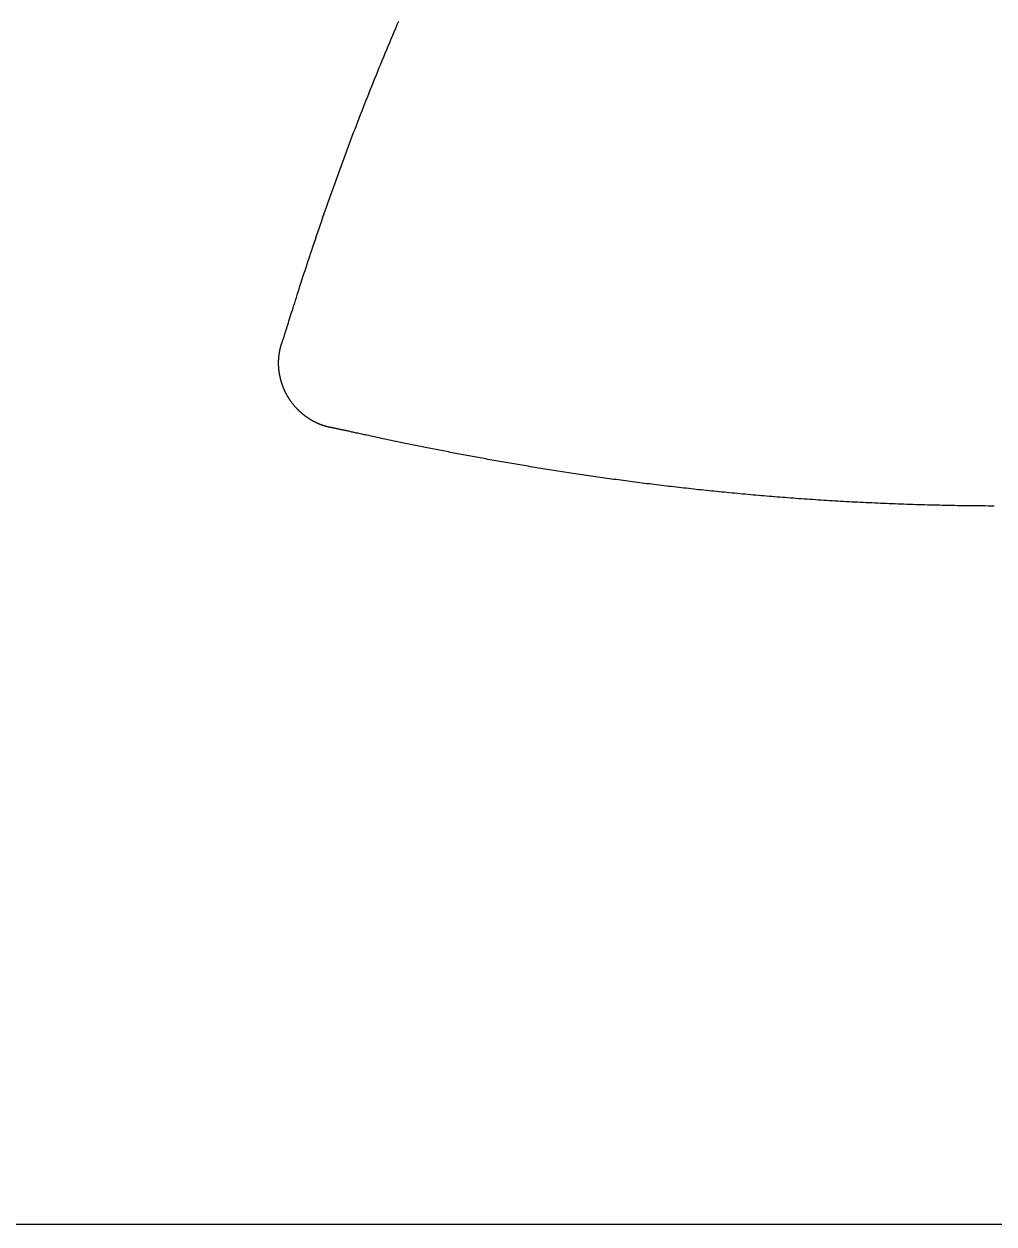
# Model space of a CAD drawing. Extents: x -3 to 136, y 0 to 121.
# Drawn here: x 38.1 to 50.09, y 0 to 14.82 of the extents above; entities that cross this region are included whole.
import ezdxf

# ---------------------------------------------------------------- set-up
doc = ezdxf.new("R2010")
doc.units = 0
doc.layers.get('0').update_dxf_attribs({"linetype": 'CONTINUOUS'})

msp = doc.modelspace()

# ---------------------------------------------------------------- linework, layer by layer
msp.add_lwpolyline([(69.26408, 119.9689, 0.57735027), (64.06792, 119.9689), (-2.59808, 4.5, 0.57735027), (0, 0), (133.332, 0, 0.57735027), (135.93008, 4.5)], format="xyb", close=True)
for points in [[(41.293, 10.8972, 0), (41.295, 10.9031, 0), (41.2975, 10.9101, 0), (41.3003, 10.9184, 0), (41.3034, 10.928, 0), (41.3069, 10.9387, 0), (41.3108, 10.9506, 0), (41.3149, 10.9637, 0), (41.3195, 10.978, 0), (41.3243, 10.9934, 0), (41.3296, 11.0099, 0), (41.3351, 11.0275, 0), (41.341, 11.0462, 0), (41.3472, 11.0659, 0), (41.3537, 11.0867, 0), (41.3605, 11.1086, 0), (41.3677, 11.1314, 0), (41.3752, 11.1553, 0), (41.383, 11.1801, 0), (41.3911, 11.206, 0), (41.3995, 11.2327, 0), (41.4082, 11.2604, 0), (41.4172, 11.289, 0), (41.4266, 11.3185, 0), (41.4362, 11.3489, 0), (41.4461, 11.3802, 0), (41.4563, 11.4123, 0), (41.4668, 11.4452, 0), (41.4775, 11.479, 0), (41.4886, 11.5135, 0), (41.4999, 11.5489, 0), (41.5115, 11.585, 0), (41.5234, 11.6218, 0), (41.5356, 11.6594, 0), (41.548, 11.6977, 0), (41.5607, 11.7366, 0), (41.5736, 11.7763, 0), (41.5868, 11.8166, 0), (41.6003, 11.8576, 0), (41.614, 11.8992, 0), (41.6279, 11.9414, 0), (41.6422, 11.9842, 0), (41.6566, 12.0276, 0), (41.6713, 12.0715, 0), (41.6862, 12.116, 0), (41.7014, 12.161, 0), (41.7168, 12.2065, 0), (41.7324, 12.2525, 0), (41.7482, 12.2987, 0), (41.764, 12.3448, 0), (41.7798, 12.3908, 0), (41.7957, 12.4367, 0), (41.8116, 12.4827, 0), (41.8276, 12.5285, 0), (41.8436, 12.5743, 0), (41.8596, 12.6201, 0), (41.8757, 12.6658, 0), (41.8919, 12.7115, 0), (41.9081, 12.7571, 0), (41.9244, 12.8026, 0), (41.9407, 12.8481, 0), (41.9571, 12.8936, 0), (41.9735, 12.939, 0), (41.9899, 12.9844, 0), (42.0065, 13.0298, 0), (42.023, 13.075, 0), (42.0396, 13.1203, 0), (42.0563, 13.1655, 0), (42.073, 13.2107, 0), (42.0898, 13.2558, 0), (42.1067, 13.3009, 0), (42.1236, 13.3459, 0), (42.1405, 13.3909, 0), (42.1575, 13.4359, 0), (42.1745, 13.4808, 0), (42.1917, 13.5257, 0), (42.2088, 13.5706, 0), (42.226, 13.6154, 0), (42.2433, 13.6602, 0), (42.2607, 13.705, 0), (42.2781, 13.7497, 0), (42.2955, 13.7944, 0), (42.313, 13.8391, 0), (42.3306, 13.8837, 0), (42.3482, 13.9283, 0), (42.3659, 13.9729, 0), (42.3836, 14.0174, 0), (42.4015, 14.0619, 0), (42.4193, 14.1064, 0), (42.4373, 14.1509, 0), (42.4552, 14.1954, 0), (42.4733, 14.2398, 0), (42.4914, 14.2842, 0), (42.5096, 14.3286, 0), (42.5278, 14.3729, 0), (42.5461, 14.4172, 0), (42.5645, 14.4616, 0), (42.5829, 14.5058, 0), (42.6014, 14.5501, 0), (42.62, 14.5944, 0), (42.6386, 14.6386, 0), (42.6573, 14.6828, 0), (42.6761, 14.727, 0), (42.6949, 14.7712, 0), (42.7138, 14.8154, 0), (42.7328, 14.8596, 0)], [(41.9059, 9.83555, 0), (41.9023, 9.83619, 0), (41.8988, 9.83684, 0), (41.8952, 9.83751, 0), (41.8916, 9.8382, 0), (41.8881, 9.8389, 0), (41.8845, 9.83962, 0), (41.8809, 9.84036, 0), (41.8774, 9.84112, 0), (41.8739, 9.84189, 0), (41.8703, 9.84269, 0), (41.8668, 9.8435, 0), (41.8632, 9.84432, 0), (41.8597, 9.84517, 0), (41.8562, 9.84603, 0), (41.8527, 9.84691, 0), (41.8491, 9.8478, 0), (41.8456, 9.84871, 0), (41.8421, 9.84964, 0), (41.8386, 9.85059, 0), (41.8351, 9.85155, 0), (41.8316, 9.85254, 0), (41.8281, 9.85353, 0), (41.8247, 9.85455, 0), (41.8212, 9.85558, 0), (41.8177, 9.85663, 0), (41.8142, 9.85769, 0), (41.8108, 9.85877, 0), (41.8073, 9.85987, 0), (41.8039, 9.86098, 0), (41.8004, 9.86211, 0), (41.797, 9.86326, 0), (41.7935, 9.86443, 0), (41.7901, 9.86561, 0), (41.7867, 9.8668, 0), (41.7832, 9.86802, 0), (41.7798, 9.86925, 0), (41.7764, 9.87049, 0), (41.773, 9.87175, 0), (41.7696, 9.87303, 0), (41.7662, 9.87433, 0), (41.7628, 9.87564, 0), (41.7595, 9.87696, 0), (41.7561, 9.87831, 0), (41.7527, 9.87967, 0), (41.7494, 9.88104, 0), (41.746, 9.88243, 0), (41.7427, 9.88384, 0), (41.7393, 9.88526, 0), (41.736, 9.8867, 0), (41.7327, 9.88815, 0), (41.7293, 9.88962, 0), (41.726, 9.89111, 0), (41.7227, 9.89261, 0), (41.7194, 9.89412, 0), (41.7161, 9.89565, 0), (41.7128, 9.8972, 0), (41.7095, 9.89876, 0), (41.7063, 9.90034, 0), (41.703, 9.90194, 0), (41.6997, 9.90355, 0), (41.6965, 9.90517, 0), (41.6932, 9.90681, 0), (41.69, 9.90846, 0), (41.6868, 9.91013, 0), (41.6835, 9.91182, 0), (41.6803, 9.91352, 0), (41.6771, 9.91523, 0), (41.6739, 9.91696, 0), (41.6707, 9.9187, 0), (41.6675, 9.92046, 0), (41.6644, 9.92223, 0), (41.6612, 9.92402, 0), (41.658, 9.92582, 0), (41.6549, 9.92763, 0), (41.6518, 9.92946, 0), (41.6486, 9.93131, 0), (41.6455, 9.93317, 0), (41.6424, 9.93504, 0), (41.6393, 9.93692, 0), (41.6362, 9.93882, 0), (41.6331, 9.94074, 0), (41.63, 9.94267, 0), (41.627, 9.94461, 0), (41.6239, 9.94657, 0), (41.6208, 9.94854, 0), (41.6178, 9.95052, 0), (41.6148, 9.95252, 0), (41.6117, 9.95453, 0), (41.6087, 9.95655, 0), (41.6057, 9.95859, 0), (41.6027, 9.96064, 0), (41.5997, 9.96271, 0), (41.5968, 9.96479, 0), (41.5938, 9.96688, 0), (41.5908, 9.96899, 0), (41.5879, 9.97111, 0), (41.5849, 9.97324, 0), (41.582, 9.97539, 0), (41.5791, 9.97755, 0), (41.5762, 9.97972, 0), (41.5733, 9.98191, 0), (41.5704, 9.9841, 0), (41.5675, 9.98632, 0), (41.5646, 9.98854, 0), (41.5618, 9.99078, 0), (41.5589, 9.99303, 0), (41.5561, 9.99529, 0), (41.5533, 9.99757, 0), (41.5504, 9.99986, 0), (41.5476, 10.0022, 0), (41.5448, 10.0045, 0), (41.542, 10.0068, 0), (41.5392, 10.0091, 0), (41.5365, 10.0115, 0), (41.5337, 10.0139, 0), (41.531, 10.0162, 0), (41.5282, 10.0186, 0), (41.5255, 10.021, 0), (41.5228, 10.0234, 0), (41.5201, 10.0259, 0), (41.5174, 10.0283, 0), (41.5147, 10.0308, 0), (41.512, 10.0332, 0), (41.5093, 10.0357, 0), (41.5067, 10.0382, 0), (41.504, 10.0407, 0), (41.5014, 10.0432, 0), (41.4988, 10.0457, 0), (41.4962, 10.0483, 0), (41.4936, 10.0508, 0), (41.491, 10.0534, 0), (41.4884, 10.0559, 0), (41.4858, 10.0585, 0), (41.4833, 10.0611, 0), (41.4808, 10.0637, 0), (41.4782, 10.0663, 0), (41.4757, 10.0689, 0), (41.4732, 10.0716, 0), (41.4707, 10.0742, 0), (41.4682, 10.0769, 0), (41.4658, 10.0795, 0), (41.4633, 10.0822, 0), (41.4609, 10.0849, 0), (41.4584, 10.0876, 0), (41.456, 10.0903, 0), (41.4536, 10.093, 0), (41.4512, 10.0958, 0), (41.4488, 10.0985, 0), (41.4465, 10.1013, 0), (41.4441, 10.104, 0), (41.4417, 10.1068, 0), (41.4394, 10.1096, 0), (41.4371, 10.1124, 0), (41.4348, 10.1152, 0), (41.4325, 10.118, 0), (41.4302, 10.1208, 0), (41.4279, 10.1236, 0), (41.4257, 10.1265, 0), (41.4234, 10.1293, 0), (41.4212, 10.1322, 0), (41.419, 10.135, 0), (41.4167, 10.1379, 0), (41.4146, 10.1408, 0), (41.4124, 10.1437, 0), (41.4102, 10.1466, 0), (41.408, 10.1495, 0), (41.4059, 10.1525, 0), (41.4038, 10.1554, 0), (41.4016, 10.1583, 0), (41.3995, 10.1613, 0), (41.3974, 10.1643, 0), (41.3954, 10.1672, 0), (41.3933, 10.1702, 0), (41.3912, 10.1732, 0), (41.3892, 10.1762, 0), (41.3872, 10.1792, 0), (41.3851, 10.1822, 0), (41.3831, 10.1853, 0), (41.3812, 10.1883, 0), (41.3792, 10.1913, 0), (41.3772, 10.1944, 0), (41.3753, 10.1974, 0), (41.3733, 10.2005, 0), (41.3714, 10.2036, 0), (41.3695, 10.2067, 0), (41.3676, 10.2098, 0), (41.3657, 10.2129, 0), (41.3639, 10.216, 0), (41.362, 10.2191, 0), (41.3602, 10.2222, 0), (41.3583, 10.2254, 0), (41.3565, 10.2285, 0), (41.3547, 10.2317, 0), (41.3529, 10.2348, 0), (41.3511, 10.238, 0), (41.3494, 10.2412, 0), (41.3476, 10.2444, 0), (41.3459, 10.2476, 0), (41.3442, 10.2508, 0), (41.3425, 10.254, 0), (41.3408, 10.2572, 0), (41.3391, 10.2604, 0), (41.3375, 10.2637, 0), (41.3358, 10.2669, 0), (41.3342, 10.2701, 0), (41.3326, 10.2734, 0), (41.3309, 10.2767, 0), (41.3294, 10.2799, 0), (41.3278, 10.2832, 0), (41.3262, 10.2865, 0), (41.3247, 10.2898, 0), (41.3231, 10.2931, 0), (41.3216, 10.2964, 0), (41.3201, 10.2997, 0), (41.3186, 10.303, 0), (41.3171, 10.3063, 0), (41.3157, 10.3097, 0), (41.3142, 10.313, 0), (41.3128, 10.3164, 0), (41.3114, 10.3197, 0), (41.31, 10.3231, 0), (41.3086, 10.3264, 0), (41.3072, 10.3298, 0), (41.3058, 10.3332, 0), (41.3045, 10.3365, 0), (41.3032, 10.3399, 0), (41.3018, 10.3433, 0), (41.3005, 10.3467, 0), (41.2993, 10.3501, 0), (41.298, 10.3535, 0), (41.2967, 10.3569, 0), (41.2955, 10.3603, 0), (41.2943, 10.3638, 0), (41.2931, 10.3672, 0), (41.2919, 10.3706, 0), (41.2907, 10.3741, 0), (41.2895, 10.3775, 0), (41.2884, 10.3809, 0), (41.2873, 10.3844, 0), (41.2861, 10.3879, 0), (41.285, 10.3913, 0), (41.284, 10.3948, 0), (41.2829, 10.3982, 0), (41.2818, 10.4017, 0), (41.2808, 10.4052, 0), (41.2798, 10.4087, 0), (41.2788, 10.4122, 0), (41.2778, 10.4157, 0), (41.2768, 10.4192, 0), (41.2758, 10.4226, 0), (41.2749, 10.4262, 0), (41.2739, 10.4297, 0), (41.273, 10.4332, 0), (41.2721, 10.4367, 0), (41.2712, 10.4402, 0), (41.2704, 10.4437, 0), (41.2695, 10.4473, 0), (41.2687, 10.4508, 0), (41.2679, 10.4543, 0), (41.2671, 10.4579, 0), (41.2663, 10.4614, 0), (41.2655, 10.4649, 0), (41.2647, 10.4685, 0), (41.264, 10.472, 0), (41.2633, 10.4756, 0), (41.2625, 10.4791, 0), (41.2619, 10.4827, 0), (41.2612, 10.4863, 0), (41.2605, 10.4898, 0), (41.2599, 10.4934, 0), (41.2592, 10.497, 0), (41.2586, 10.5005, 0), (41.258, 10.5041, 0), (41.2574, 10.5077, 0), (41.2569, 10.5113, 0), (41.2563, 10.5149, 0), (41.2558, 10.5185, 0), (41.2552, 10.5221, 0), (41.2547, 10.5256, 0), (41.2543, 10.5292, 0), (41.2538, 10.5328, 0), (41.2533, 10.5364, 0), (41.2529, 10.54, 0), (41.2525, 10.5436, 0), (41.2521, 10.5473, 0), (41.2517, 10.5509, 0), (41.2513, 10.5545, 0), (41.2509, 10.5581, 0), (41.2506, 10.5617, 0), (41.2503, 10.5653, 0), (41.25, 10.5689, 0), (41.2497, 10.5726, 0), (41.2494, 10.5762, 0), (41.2491, 10.5798, 0), (41.2489, 10.5834, 0), (41.2486, 10.5871, 0), (41.2484, 10.5907, 0), (41.2482, 10.5943, 0), (41.2481, 10.5979, 0), (41.2479, 10.6016, 0), (41.2478, 10.6052, 0), (41.2476, 10.6088, 0), (41.2475, 10.6125, 0), (41.2474, 10.6161, 0), (41.2473, 10.6197, 0), (41.2473, 10.6234, 0), (41.2472, 10.627, 0), (41.2472, 10.6307, 0), (41.2472, 10.6343, 0), (41.2472, 10.6379, 0), (41.2472, 10.6416, 0), (41.2473, 10.6452, 0), (41.2473, 10.6488, 0), (41.2474, 10.6525, 0), (41.2475, 10.6561, 0), (41.2476, 10.6597, 0), (41.2477, 10.6633, 0), (41.2478, 10.667, 0), (41.248, 10.6706, 0), (41.2482, 10.6742, 0), (41.2483, 10.6778, 0), (41.2485, 10.6815, 0), (41.2488, 10.6851, 0), (41.249, 10.6887, 0), (41.2493, 10.6923, 0), (41.2495, 10.6959, 0), (41.2498, 10.6996, 0), (41.2501, 10.7032, 0), (41.2504, 10.7068, 0), (41.2508, 10.7104, 0), (41.2511, 10.714, 0), (41.2515, 10.7176, 0), (41.2519, 10.7212, 0), (41.2523, 10.7248, 0), (41.2527, 10.7284, 0), (41.2532, 10.732, 0), (41.2536, 10.7356, 0), (41.2541, 10.7392, 0), (41.2546, 10.7428, 0), (41.2551, 10.7464, 0), (41.2556, 10.75, 0), (41.2562, 10.7535, 0), (41.2567, 10.7571, 0), (41.2573, 10.7607, 0), (41.2579, 10.7643, 0), (41.2585, 10.7678, 0), (41.2591, 10.7714, 0), (41.2598, 10.775, 0), (41.2604, 10.7785, 0), (41.2611, 10.7821, 0), (41.2618, 10.7856, 0), (41.2625, 10.7892, 0), (41.2632, 10.7927, 0), (41.264, 10.7963, 0), (41.2647, 10.7998, 0), (41.2655, 10.8034, 0), (41.2663, 10.8069, 0), (41.2671, 10.8104, 0), (41.268, 10.814, 0), (41.2688, 10.8175, 0), (41.2697, 10.821, 0), (41.2705, 10.8245, 0), (41.2714, 10.828, 0), (41.2723, 10.8315, 0), (41.2733, 10.835, 0), (41.2742, 10.8385, 0), (41.2752, 10.842, 0), (41.2762, 10.8455, 0), (41.2772, 10.849, 0), (41.2782, 10.8525, 0), (41.2792, 10.8559, 0), (41.2803, 10.8594, 0), (41.2813, 10.8629, 0), (41.2824, 10.8663, 0), (41.2835, 10.8698, 0), (41.2846, 10.8732, 0), (41.2858, 10.8767, 0), (41.2869, 10.8801, 0), (41.2881, 10.8836, 0), (41.2893, 10.887, 0), (41.2905, 10.8904, 0), (41.2917, 10.8938, 0), (41.293, 10.8972, 0)], [(50.0885, 8.86857, 0), (50.0504, 8.86871, 0), (50.0123, 8.86889, 0), (49.9743, 8.86911, 0), (49.9364, 8.86938, 0), (49.8986, 8.86969, 0), (49.8608, 8.87003, 0), (49.823, 8.87042, 0), (49.7853, 8.87084, 0), (49.7477, 8.87131, 0), (49.7102, 8.87181, 0), (49.6727, 8.87236, 0), (49.6352, 8.87294, 0), (49.5979, 8.87357, 0), (49.5605, 8.87423, 0), (49.5233, 8.87493, 0), (49.4861, 8.87567, 0), (49.449, 8.87644, 0), (49.4119, 8.87726, 0), (49.3749, 8.87811, 0), (49.338, 8.879, 0), (49.3011, 8.87992, 0), (49.2643, 8.88089, 0), (49.2276, 8.88189, 0), (49.1909, 8.88293, 0), (49.1542, 8.884, 0), (49.1177, 8.88511, 0), (49.0812, 8.88626, 0), (49.0448, 8.88744, 0), (49.0084, 8.88866, 0), (48.9721, 8.88991, 0), (48.9358, 8.8912, 0), (48.8997, 8.89253, 0), (48.8635, 8.89389, 0), (48.8275, 8.89528, 0), (48.7915, 8.89671, 0), (48.7556, 8.89817, 0), (48.7197, 8.89967, 0), (48.6839, 8.9012, 0), (48.6482, 8.90276, 0), (48.6125, 8.90436, 0), (48.5769, 8.90599, 0), (48.5414, 8.90765, 0), (48.5059, 8.90935, 0), (48.4705, 8.91108, 0), (48.4352, 8.91284, 0), (48.3999, 8.91463, 0), (48.3647, 8.91646, 0), (48.3295, 8.91832, 0), (48.2944, 8.92021, 0), (48.2594, 8.92213, 0), (48.2245, 8.92408, 0), (48.1896, 8.92606, 0), (48.1548, 8.92808, 0), (48.12, 8.93012, 0), (48.0853, 8.93219, 0), (48.0507, 8.9343, 0), (48.0162, 8.93643, 0), (47.9817, 8.9386, 0), (47.9472, 8.94079, 0), (47.9129, 8.94302, 0), (47.8786, 8.94527, 0), (47.8444, 8.94755, 0), (47.8102, 8.94986, 0), (47.7761, 8.9522, 0), (47.7421, 8.95457, 0), (47.7082, 8.95697, 0), (47.6743, 8.95939, 0), (47.6405, 8.96184, 0), (47.6067, 8.96432, 0), (47.573, 8.96683, 0), (47.5394, 8.96936, 0), (47.5059, 8.97192, 0), (47.4724, 8.97451, 0), (47.439, 8.97712, 0), (47.4056, 8.97976, 0), (47.3724, 8.98243, 0), (47.3392, 8.98512, 0), (47.306, 8.98784, 0), (47.273, 8.99059, 0), (47.24, 8.99335, 0), (47.207, 8.99615, 0), (47.1742, 8.99897, 0), (47.1414, 9.00181, 0), (47.1086, 9.00468, 0), (47.076, 9.00757, 0), (47.0434, 9.01049, 0), (47.0109, 9.01343, 0), (46.9784, 9.01639, 0), (46.9461, 9.01938, 0), (46.9137, 9.02239, 0), (46.8815, 9.02543, 0), (46.8493, 9.02849, 0), (46.8172, 9.03157, 0), (46.7852, 9.03467, 0), (46.7533, 9.03779, 0), (46.7214, 9.04094, 0), (46.6896, 9.04411, 0), (46.6578, 9.0473, 0), (46.6261, 9.05051, 0), (46.5945, 9.05374, 0), (46.563, 9.057, 0), (46.5315, 9.06027, 0), (46.5001, 9.06357, 0), (46.4688, 9.06688, 0), (46.4376, 9.07022, 0), (46.4064, 9.07358, 0), (46.3753, 9.07695, 0), (46.3442, 9.08035, 0), (46.3133, 9.08376, 0), (46.2824, 9.0872, 0), (46.2516, 9.09065, 0), (46.2208, 9.09412, 0), (46.1901, 9.09761, 0), (46.1595, 9.10112, 0), (46.129, 9.10465, 0), (46.0986, 9.1082, 0), (46.0682, 9.11176, 0), (46.0379, 9.11534, 0), (46.0076, 9.11894, 0), (45.9774, 9.12256, 0), (45.9473, 9.12619, 0), (45.9173, 9.12984, 0), (45.8874, 9.1335, 0), (45.8575, 9.13719, 0), (45.8277, 9.14088, 0), (45.798, 9.1446, 0), (45.7683, 9.14833, 0), (45.7387, 9.15208, 0), (45.7092, 9.15584, 0), (45.6798, 9.15961, 0), (45.6504, 9.1634, 0), (45.6211, 9.16721, 0), (45.5919, 9.17103, 0), (45.5628, 9.17487, 0), (45.5337, 9.17872, 0), (45.5047, 9.18258, 0), (45.4758, 9.18646, 0), (45.447, 9.19035, 0), (45.4182, 9.19425, 0), (45.3895, 9.19817, 0), (45.3609, 9.2021, 0), (45.3324, 9.20604, 0), (45.3039, 9.21, 0), (45.2755, 9.21396, 0), (45.2472, 9.21794, 0), (45.219, 9.22193, 0), (45.1908, 9.22594, 0), (45.1627, 9.22995, 0), (45.1347, 9.23398, 0), (45.1068, 9.23802, 0), (45.0789, 9.24206, 0), (45.0512, 9.24612, 0), (45.0234, 9.25019, 0), (44.9958, 9.25427, 0), (44.9683, 9.25836, 0), (44.9408, 9.26246, 0), (44.9134, 9.26657, 0), (44.8861, 9.27069, 0), (44.8588, 9.27482, 0), (44.8316, 9.27896, 0), (44.8046, 9.2831, 0), (44.7775, 9.28726, 0), (44.7506, 9.29142, 0), (44.7237, 9.29559, 0), (44.697, 9.29977, 0), (44.6703, 9.30396, 0), (44.6436, 9.30815, 0), (44.6171, 9.31236, 0), (44.5906, 9.31656, 0), (44.5642, 9.32078, 0), (44.5379, 9.32501, 0), (44.5117, 9.32924, 0), (44.4855, 9.33347, 0), (44.4594, 9.33771, 0), (44.4334, 9.34196, 0), (44.4075, 9.34622, 0), (44.3817, 9.35048, 0), (44.3559, 9.35474, 0), (44.3302, 9.35902, 0), (44.3046, 9.36329, 0), (44.2791, 9.36757, 0), (44.2536, 9.37186, 0), (44.2283, 9.37615, 0), (44.203, 9.38044, 0), (44.1778, 9.38474, 0), (44.1526, 9.38904, 0), (44.1276, 9.39335, 0), (44.1026, 9.39766, 0), (44.0777, 9.40197, 0), (44.0529, 9.40628, 0), (44.0282, 9.4106, 0), (44.0035, 9.41492, 0), (43.979, 9.41924, 0), (43.9545, 9.42357, 0), (43.9301, 9.4279, 0), (43.9057, 9.43222, 0), (43.8815, 9.43655, 0), (43.8573, 9.44089, 0), (43.8332, 9.44522, 0), (43.8092, 9.44955, 0), (43.7853, 9.45389, 0), (43.7615, 9.45822, 0), (43.7377, 9.46256, 0), (43.714, 9.46689, 0), (43.6904, 9.47123, 0), (43.6669, 9.47556, 0), (43.6435, 9.4799, 0), (43.6201, 9.48423, 0), (43.5969, 9.48856, 0), (43.5737, 9.4929, 0), (43.5506, 9.49723, 0), (43.5276, 9.50156, 0), (43.5046, 9.50588, 0), (43.4818, 9.51021, 0), (43.459, 9.51453, 0), (43.4363, 9.51885, 0), (43.4137, 9.52317, 0), (43.3912, 9.52749, 0), (43.3687, 9.5318, 0), (43.3464, 9.53611, 0), (43.3241, 9.54042, 0), (43.3019, 9.54472, 0), (43.2798, 9.54902, 0), (43.2578, 9.55331, 0), (43.2358, 9.55761, 0), (43.214, 9.56189, 0), (43.1922, 9.56618, 0), (43.1705, 9.57045, 0), (43.1489, 9.57473, 0), (43.1274, 9.57899, 0), (43.106, 9.58326, 0), (43.0846, 9.58751, 0), (43.0634, 9.59176, 0), (43.0422, 9.59601, 0), (43.0211, 9.60025, 0), (43.0001, 9.60448, 0), (42.9791, 9.60871, 0), (42.9583, 9.61292, 0), (42.9375, 9.61714, 0), (42.9169, 9.62134, 0), (42.8963, 9.62554, 0), (42.8758, 9.62973, 0), (42.8554, 9.63391, 0), (42.835, 9.63809, 0), (42.8148, 9.64225, 0), (42.7946, 9.64641, 0), (42.7746, 9.65056, 0), (42.7546, 9.6547, 0), (42.7347, 9.65883, 0), (42.7149, 9.66295, 0), (42.6952, 9.66706, 0), (42.6755, 9.67117, 0), (42.656, 9.67526, 0), (42.6365, 9.67934, 0), (42.6171, 9.68342, 0), (42.5978, 9.68748, 0), (42.5786, 9.69153, 0), (42.5595, 9.69557, 0), (42.5405, 9.6996, 0), (42.5215, 9.70362, 0), (42.5027, 9.70763, 0), (42.4839, 9.71162, 0), (42.4652, 9.71561, 0), (42.4467, 9.71957, 0), (42.4283, 9.72349, 0), (42.4102, 9.72738, 0), (42.3923, 9.73122, 0), (42.3746, 9.73502, 0), (42.3572, 9.73878, 0), (42.34, 9.74249, 0), (42.323, 9.74615, 0), (42.3063, 9.74977, 0), (42.2898, 9.75333, 0), (42.2736, 9.75684, 0), (42.2576, 9.7603, 0), (42.2419, 9.7637, 0), (42.2265, 9.76705, 0), (42.2113, 9.77034, 0), (42.1965, 9.77356, 0), (42.1819, 9.77673, 0), (42.1676, 9.77983, 0), (42.1537, 9.78287, 0), (42.14, 9.78585, 0), (42.1267, 9.78875, 0), (42.1136, 9.79159, 0), (42.1009, 9.79435, 0), (42.0885, 9.79705, 0), (42.0764, 9.79967, 0), (42.0647, 9.80221, 0), (42.0533, 9.80468, 0), (42.0423, 9.80707, 0), (42.0316, 9.80938, 0), (42.0213, 9.81161, 0), (42.0113, 9.81376, 0), (42.0018, 9.81582, 0), (41.9925, 9.81779, 0), (41.9837, 9.81968, 0), (41.9753, 9.82148, 0), (41.9672, 9.82319, 0), (41.9595, 9.8248, 0), (41.9523, 9.82632, 0), (41.9454, 9.82775, 0), (41.939, 9.82908, 0), (41.933, 9.83031, 0), (41.9274, 9.83144, 0), (41.9222, 9.83248, 0), (41.9175, 9.8334, 0), (41.9132, 9.83423, 0), (41.9093, 9.83494, 0), (41.9059, 9.83555, 0)]]:
    msp.add_polyline3d(points)

doc.saveas('drawing.dxf')
